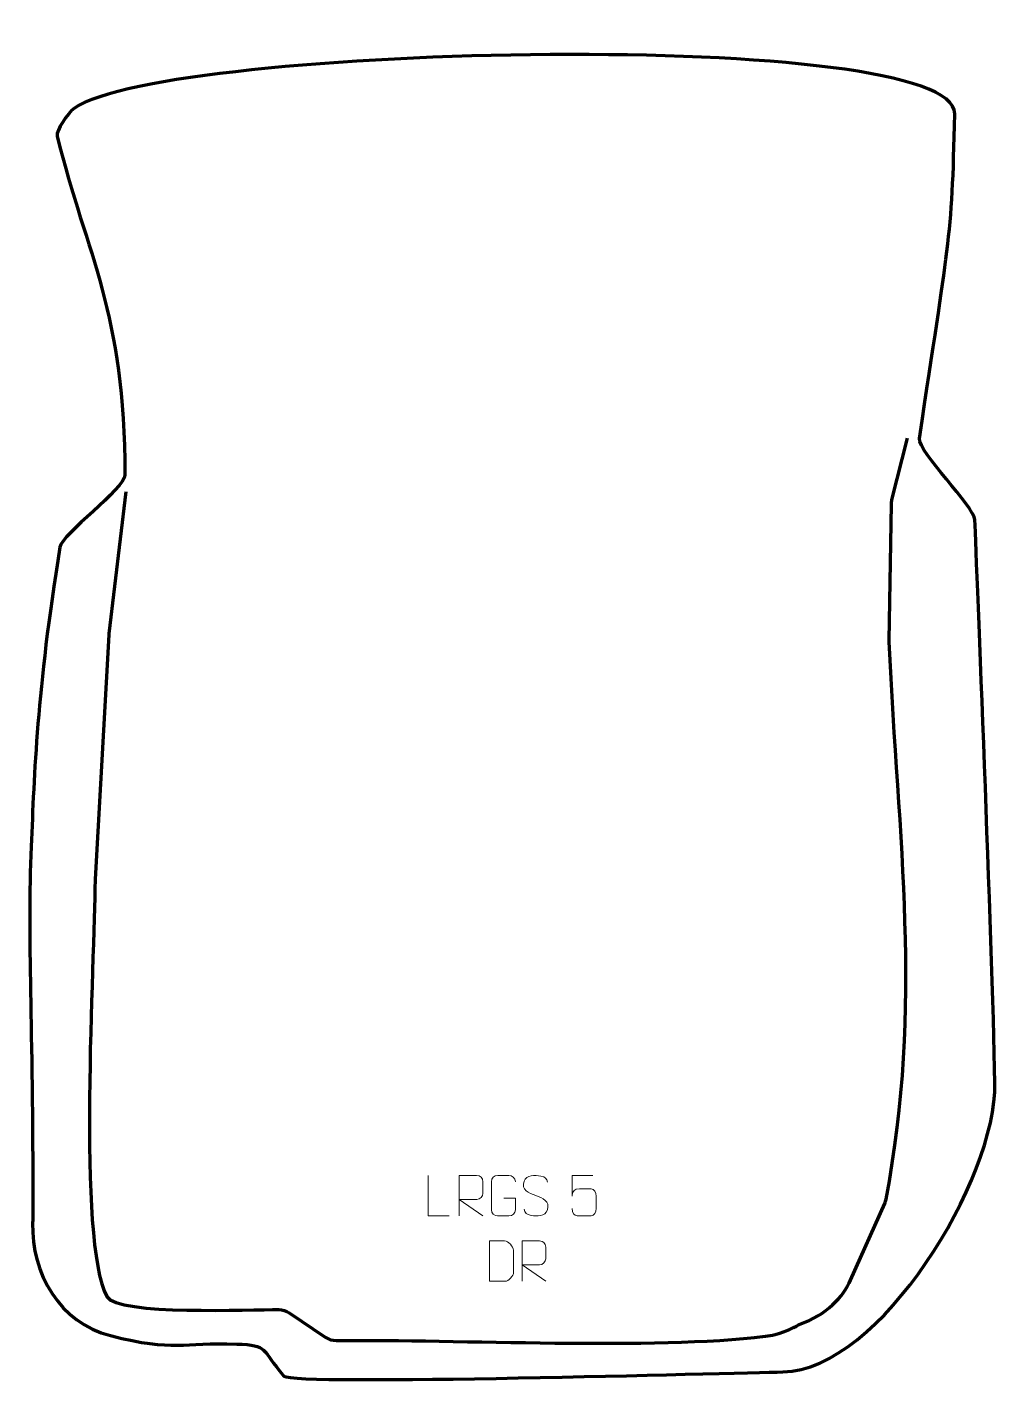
# Model space of a CAD drawing. Header units: millimetres. Extents: x 1077 to 1676, y 40 to 881.
import ezdxf

# ---------------------------------------------------------------- set-up
doc = ezdxf.new("R2010")
doc.units = ezdxf.units.MM
doc.header["$MEASUREMENT"] = 0
doc.layers.add('layer 1', color=7, linetype='Continuous')
doc.layers.add('layer 2', color=7, linetype='Continuous')

msp = doc.modelspace()

# ---------------------------------------------------------------- linework, layer by layer
at = {"layer": 'layer 1', "color": 230, "lineweight": 200}
msp.add_open_spline([(1650.3112, 826.9055), (1648.8512, 747.2583), (1646.2249, 746.7342), (1628.5971, 626.17), (1628.5971, 626.17), (1627.396, 617.9546), (1662.5355, 584.0056), (1662.8201, 575.8566), (1662.8201, 575.8566), (1663.8529, 546.2879), (1673.4789, 317.0708), (1675.2164, 227.7772), (1675.2164, 227.7772), (1676.3778, 168.0834), (1604.0326, 49.8699), (1544.06, 48.9055), (1544.06, 48.9055), (1513.5292, 48.4145), (1240.7436, 40.3398), (1235.5111, 46.3834), (1235.5111, 46.3834), (1220.8658, 63.2986), (1226.3413, 65.4359), (1206.2712, 66.1904), (1206.2712, 66.1904), (1171.9718, 67.48), (1168.4765, 61.1894), (1128.1592, 71.3643), (1128.1592, 71.3643), (1096.8974, 79.2543), (1079.2191, 109.8093), (1080.0619, 140.9297), (1080.0619, 140.9297), (1080.1279, 143.3697), (1080.1879, 146.1783), (1080.1904, 149.4795), (1080.1904, 149.4795), (1080.2819, 266.088), (1076.6799, 316.2973), (1079.1536, 373.8617), (1079.1536, 373.8617), (1081.1016, 419.1919), (1082.4612, 469.2181), (1096.8763, 558.9042), (1096.8763, 558.9042), (1098.1598, 566.89), (1137.1024, 595.3465), (1137.1024, 603.5869), (1137.1024, 603.5869), (1137.1024, 704.8866), (1113.6767, 738.4106), (1095.231, 813.2712), (1095.231, 813.2712), (1094.4993, 816.2407), (1101.6918, 827.6344), (1105.8724, 830.4928), (1105.8724, 830.4928), (1163.6406, 869.9896), (1651.295, 880.5788), (1650.3112, 826.9055)], degree=3, knots=[0, 0, 0, 0, 0.0625, 0.0625, 0.0625, 0.0625, 0.125, 0.125, 0.125, 0.125, 0.1875, 0.1875, 0.1875, 0.1875, 0.25, 0.25, 0.25, 0.25, 0.3125, 0.3125, 0.3125, 0.3125, 0.375, 0.375, 0.375, 0.375, 0.4375, 0.4375, 0.4375, 0.4375, 0.5, 0.5, 0.5, 0.5, 0.5625, 0.5625, 0.5625, 0.5625, 0.625, 0.625, 0.625, 0.625, 0.6875, 0.6875, 0.6875, 0.6875, 0.75, 0.75, 0.75, 0.75, 0.8125, 0.8125, 0.8125, 0.8125, 0.875, 0.875, 0.875, 0.875, 1, 1, 1, 1], dxfattribs=at)
at = {"layer": 'layer 1', "color": 250, "lineweight": 9}
for points, knots in [([(1337.6644, 145.4539), (1337.6644, 145.4539), (1324.7153, 145.4539), (1324.7153, 145.4539), (1324.7153, 145.4539), (1324.7153, 145.4539), (1324.7153, 170.4075), (1324.7153, 170.4075)], [0, 0, 0, 0, 0.33333333, 0.33333333, 0.33333333, 0.33333333, 1, 1, 1, 1]), ([(1343.8578, 145.454), (1343.8578, 145.454), (1343.8578, 170.4075), (1343.8578, 170.4075), (1343.8578, 170.4075), (1347.4526, 170.4075), (1351.0481, 170.4075), (1354.6433, 170.4075), (1354.6433, 170.4075), (1356.9686, 170.3698), (1358.5259, 168.8798), (1358.5218, 166.5134), (1358.5218, 166.5134), (1358.5214, 164.4779), (1358.5214, 161.4185), (1358.5218, 159.3825), (1358.5218, 159.3825), (1358.5153, 157.507), (1356.703, 155.5652), (1354.6935, 155.5461), (1354.6935, 155.5461), (1354.6935, 155.5461), (1343.8578, 155.5461), (1343.8578, 155.5461), (1343.8578, 155.5461), (1343.8578, 155.5461), (1358.5125, 145.454), (1358.5125, 145.454)], [0, 0, 0, 0, 0.125, 0.125, 0.125, 0.125, 0.25, 0.25, 0.25, 0.25, 0.375, 0.375, 0.375, 0.375, 0.5, 0.5, 0.5, 0.5, 0.625, 0.625, 0.625, 0.625, 0.75, 0.75, 0.75, 0.75, 1, 1, 1, 1]), ([(1371.4448, 156.4397), (1371.4448, 156.4397), (1378.6129, 156.4397), (1378.6129, 156.4397), (1378.6129, 156.4397), (1378.6129, 156.4397), (1378.6129, 149.2716), (1378.6129, 149.2716), (1378.6129, 149.2716), (1378.4732, 146.9482), (1376.796, 145.4686), (1374.6482, 145.4578), (1374.6482, 145.4578), (1372.3164, 145.4582), (1369.9844, 145.4582), (1367.6529, 145.4578), (1367.6529, 145.4578), (1365.728, 145.3524), (1363.7558, 147.2369), (1363.767, 149.2542), (1363.767, 149.2542), (1363.7674, 155.0243), (1363.7674, 160.794), (1363.767, 166.5633), (1363.767, 166.5633), (1363.7712, 168.7014), (1365.518, 170.4206), (1367.6703, 170.4072), (1367.6703, 170.4072), (1369.996, 170.4072), (1372.3221, 170.4072), (1374.6482, 170.4072), (1374.6482, 170.4072), (1376.5949, 170.4426), (1378.5863, 168.9511), (1378.6129, 166.5134)], [0, 0, 0, 0, 0.1, 0.1, 0.1, 0.1, 0.2, 0.2, 0.2, 0.2, 0.3, 0.3, 0.3, 0.3, 0.4, 0.4, 0.4, 0.4, 0.5, 0.5, 0.5, 0.5, 0.6, 0.6, 0.6, 0.6, 0.7, 0.7, 0.7, 0.7, 0.8, 0.8, 0.8, 0.8, 1, 1, 1, 1]), ([(1391.1954, 158.1046), (1386.9471, 159.575), (1382.039, 161.3708), (1384.0441, 166.8911), (1384.0441, 166.8911), (1385.5476, 171.031), (1390.7612, 170.6425), (1394.3648, 170.0414), (1394.3648, 170.0414), (1397.2254, 169.5642), (1398.0901, 168.351), (1398.4007, 166.2669)], [0, 0, 0, 0, 0.25, 0.25, 0.25, 0.25, 0.5, 0.5, 0.5, 0.5, 1, 1, 1, 1]), ([(1426.5841, 170.3855), (1426.5841, 170.3855), (1413.7324, 170.3855), (1413.7324, 170.3855), (1413.7324, 170.3855), (1413.7327, 166.1549), (1413.7327, 161.924), (1413.7324, 157.6928), (1413.7324, 157.6928), (1413.7321, 161.0029), (1415.3631, 162.0747), (1418.1751, 162.1352), (1418.1751, 162.1352), (1420.6147, 162.1355), (1423.0542, 162.1355), (1425.4934, 162.1352), (1425.4934, 162.1352), (1427.1432, 162.142), (1428.6181, 159.7615), (1428.6466, 157.6928), (1428.6466, 157.6928), (1428.6463, 155.1055), (1428.6463, 152.5179), (1428.6466, 149.9302), (1428.6466, 149.9302), (1428.6928, 147.9708), (1427.1934, 145.5345), (1425.5675, 145.476), (1425.5675, 145.476), (1423.611, 145.4763), (1418.716, 145.4763), (1416.759, 145.476), (1416.759, 145.476), (1414.9135, 145.4672), (1413.8064, 147.432), (1413.7856, 149.9831)], [0, 0, 0, 0, 0.1, 0.1, 0.1, 0.1, 0.2, 0.2, 0.2, 0.2, 0.3, 0.3, 0.3, 0.3, 0.4, 0.4, 0.4, 0.4, 0.5, 0.5, 0.5, 0.5, 0.6, 0.6, 0.6, 0.6, 0.7, 0.7, 0.7, 0.7, 0.8, 0.8, 0.8, 0.8, 1, 1, 1, 1]), ([(1391.1954, 158.1045), (1395.214, 156.4578), (1400.2435, 154.5695), (1398.4095, 149.2092), (1398.4095, 149.2092), (1396.9497, 144.9428), (1392.0389, 145.1995), (1388.3128, 145.7542), (1388.3128, 145.7542), (1385.5628, 146.164), (1384.3419, 147.3775), (1383.9639, 149.4897)], [0, 0, 0, 0, 0.25, 0.25, 0.25, 0.25, 0.5, 0.5, 0.5, 0.5, 1, 1, 1, 1]), ([(1362.656, 105.0592), (1364.9878, 105.0596), (1369.938, 105.0356), (1372.2695, 105.0353), (1372.2695, 105.0353), (1374.1945, 104.9299), (1377.5131, 108.4715), (1377.5019, 110.4888), (1377.5019, 110.4888), (1377.5015, 116.2589), (1377.5015, 118.4286), (1377.5019, 124.1979), (1377.5019, 124.1979), (1377.4976, 126.336), (1374.1231, 129.9961), (1371.9707, 129.9826), (1371.9707, 129.9826), (1369.645, 129.9826), (1364.9207, 129.9826), (1362.5946, 129.9826), (1362.5946, 129.9826), (1362.595, 124.2357), (1362.6563, 110.8065), (1362.656, 105.0592)], [0, 0, 0, 0, 0.14285714, 0.14285714, 0.14285714, 0.14285714, 0.28571429, 0.28571429, 0.28571429, 0.28571429, 0.42857143, 0.42857143, 0.42857143, 0.42857143, 0.57142857, 0.57142857, 0.57142857, 0.57142857, 0.71428571, 0.71428571, 0.71428571, 0.71428571, 1, 1, 1, 1]), ([(1382.7162, 105.0311), (1382.7162, 105.0311), (1382.7162, 129.9846), (1382.7162, 129.9846), (1382.7162, 129.9846), (1386.311, 129.9846), (1389.9065, 129.9846), (1393.5017, 129.9846), (1393.5017, 129.9846), (1395.827, 129.9469), (1397.3843, 128.4569), (1397.3802, 126.0905), (1397.3802, 126.0905), (1397.3798, 124.055), (1397.3798, 120.9956), (1397.3802, 118.9596), (1397.3802, 118.9596), (1397.3737, 117.0841), (1395.5614, 115.1423), (1393.5519, 115.1232), (1393.5519, 115.1232), (1393.5519, 115.1232), (1382.7162, 115.1232), (1382.7162, 115.1232), (1382.7162, 115.1232), (1382.7162, 115.1232), (1397.3709, 105.0311), (1397.3709, 105.0311)], [0, 0, 0, 0, 0.125, 0.125, 0.125, 0.125, 0.25, 0.25, 0.25, 0.25, 0.375, 0.375, 0.375, 0.375, 0.5, 0.5, 0.5, 0.5, 0.625, 0.625, 0.625, 0.625, 0.75, 0.75, 0.75, 0.75, 1, 1, 1, 1])]:
    msp.add_open_spline(points, degree=3, knots=knots, dxfattribs=at)
at = {"layer": 'layer 2', "color": 142, "lineweight": 200}
msp.add_open_spline([(1137.7333, 593.2764), (1137.7333, 593.2764), (1127.1955, 505.4614), (1127.1955, 505.4614), (1127.1955, 505.4614), (1127.1636, 505.1954), (1127.1436, 504.9679), (1127.1287, 504.7004), (1127.1287, 504.7004), (1127.1287, 504.7004), (1118.7, 353.6866), (1118.7, 353.6866), (1118.7, 353.6866), (1118.6883, 353.4769), (1118.6828, 353.2979), (1118.6816, 353.0879), (1118.6816, 353.0879), (1118.3917, 303.3699), (1107.4491, 129.2937), (1125.9272, 95.5993), (1125.9272, 95.5993), (1132.5111, 83.5935), (1215.7105, 87.7922), (1232.2653, 87.4633), (1232.2653, 87.4633), (1234.6795, 87.4153), (1236.7392, 86.7629), (1238.7406, 85.4119), (1238.7406, 85.4119), (1238.7406, 85.4119), (1260.9276, 70.4356), (1260.9276, 70.4356), (1260.9276, 70.4356), (1263.0351, 69.013), (1265.2253, 68.3557), (1267.7679, 68.3825), (1267.7679, 68.3825), (1343.6983, 69.1838), (1463.7536, 62.5347), (1533.2515, 70.9615), (1533.2515, 70.9615), (1545.4375, 72.439), (1553.7799, 78.1669), (1554.2089, 78.31), (1554.2089, 78.31), (1571.2619, 83.9998), (1581.4246, 95.6496), (1585.9177, 105.7249), (1585.9177, 105.7249), (1585.9177, 105.7249), (1607.0669, 153.1502), (1607.0669, 153.1502), (1607.0669, 153.1502), (1607.4625, 154.0373), (1607.7123, 154.8333), (1607.8944, 155.7873), (1607.8944, 155.7873), (1630.7834, 275.6843), (1615.5464, 378.16), (1609.7681, 500.4673), (1609.7681, 500.4673), (1609.7555, 500.7346), (1609.752, 500.9627), (1609.7564, 501.2303), (1609.7564, 501.2303), (1609.7564, 501.2303), (1611.1386, 585.5491), (1611.1386, 585.5491), (1611.1386, 585.5491), (1611.1544, 586.5108), (1611.262, 587.3297), (1611.4953, 588.2628), (1611.4953, 588.2628), (1611.4953, 588.2628), (1621.039, 626.4376), (1621.039, 626.4376)], degree=3, knots=[0, 0, 0, 0, 0.05, 0.05, 0.05, 0.05, 0.1, 0.1, 0.1, 0.1, 0.15, 0.15, 0.15, 0.15, 0.2, 0.2, 0.2, 0.2, 0.25, 0.25, 0.25, 0.25, 0.3, 0.3, 0.3, 0.3, 0.35, 0.35, 0.35, 0.35, 0.4, 0.4, 0.4, 0.4, 0.45, 0.45, 0.45, 0.45, 0.5, 0.5, 0.5, 0.5, 0.55, 0.55, 0.55, 0.55, 0.6, 0.6, 0.6, 0.6, 0.65, 0.65, 0.65, 0.65, 0.7, 0.7, 0.7, 0.7, 0.75, 0.75, 0.75, 0.75, 0.8, 0.8, 0.8, 0.8, 0.85, 0.85, 0.85, 0.85, 0.9, 0.9, 0.9, 0.9, 1, 1, 1, 1], dxfattribs=at)

doc.saveas('drawing.dxf')
